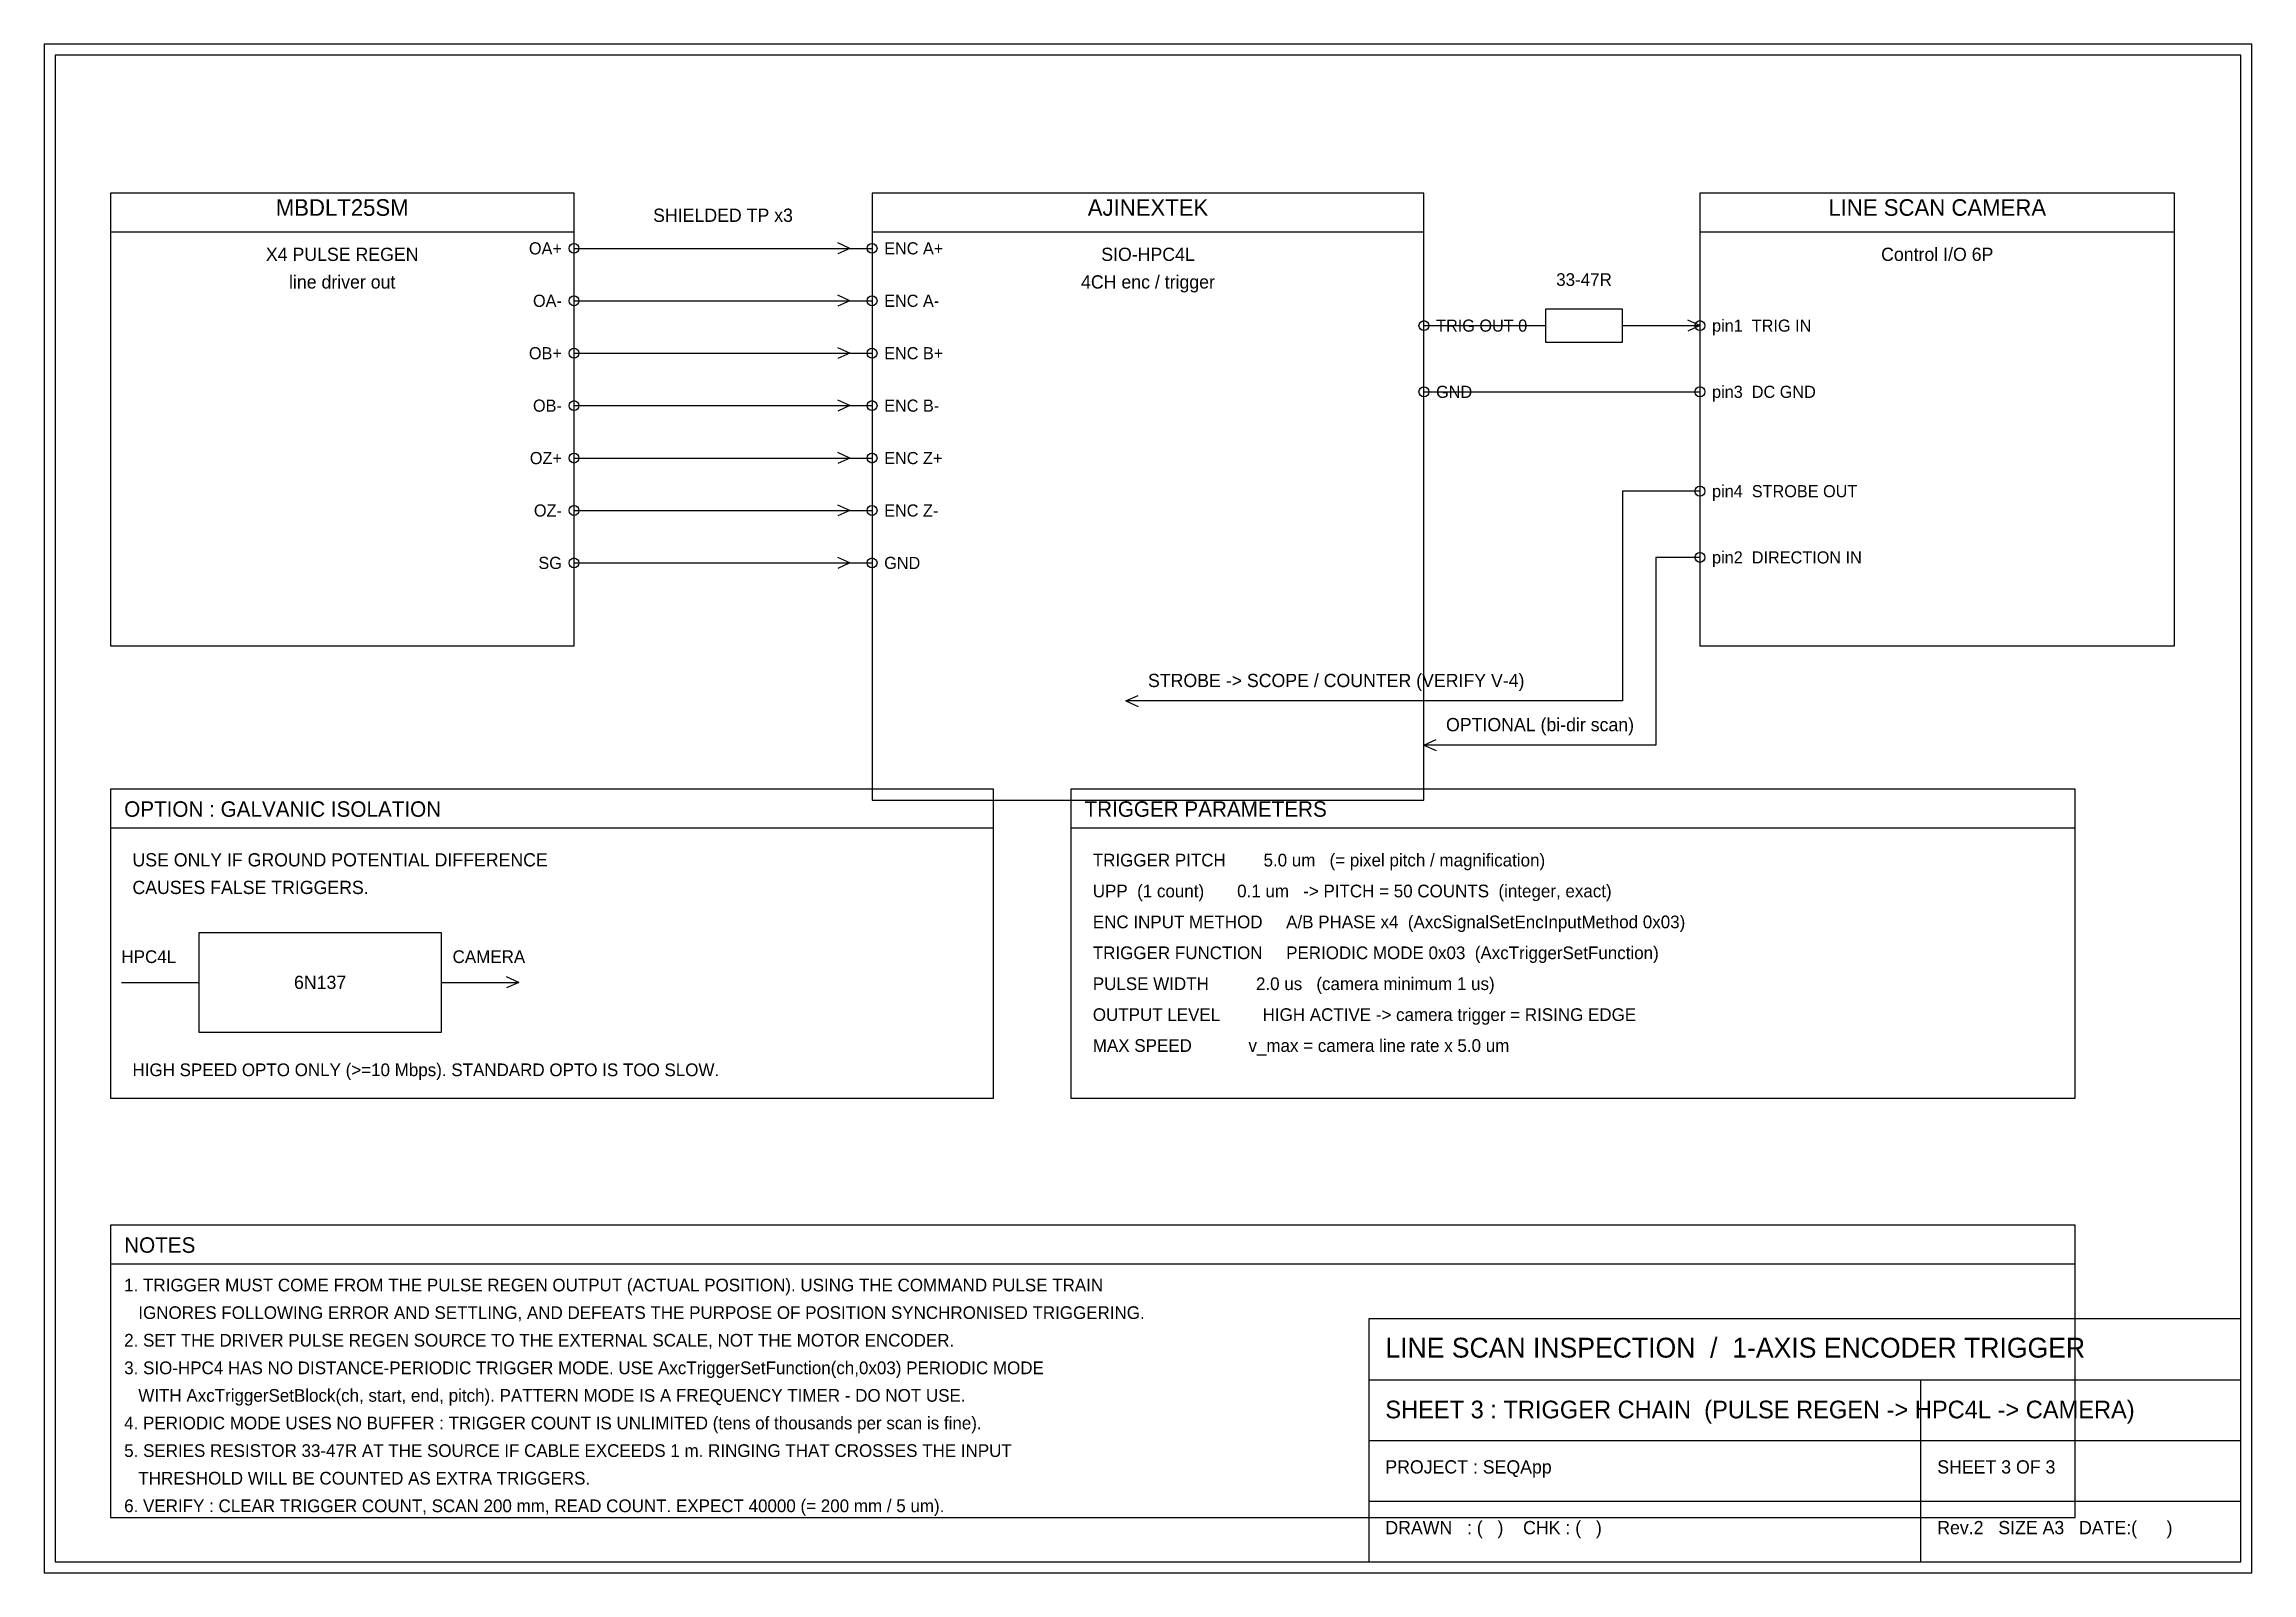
# Model space of a CAD drawing. Header units: millimetres. Extents: x 10 to 410, y 10 to 287.
import ezdxf
from ezdxf.enums import TextEntityAlignment as Align

# ---------------------------------------------------------------- set-up
doc = ezdxf.new("R2010")
doc.units = ezdxf.units.MM
for name, color, linetype in [('BORDER', 7, 'CONTINUOUS'), ('COMPONENT', 5, 'CONTINUOUS'), ('NOTE', 2, 'CONTINUOUS'), ('TERMINAL', 7, 'CONTINUOUS'), ('TEXT', 7, 'CONTINUOUS'), ('TEXT_SMALL', 8, 'CONTINUOUS'), ('TITLE', 7, 'CONTINUOUS'), ('WIRE_DIFF', 4, 'CONTINUOUS'), ('WIRE_SIG', 3, 'CONTINUOUS'), ('WIRE_TRIG', 6, 'CONTINUOUS')]:
    doc.layers.add(name, color=color, linetype=linetype)

msp = doc.modelspace()

# ---------------------------------------------------------------- linework, layer by layer
at = {"layer": 'BORDER'}
for p, q in [((410, 287), (10, 287)), ((10, 287), (10, 10)), ((408, 285), (12, 285)), ((12, 285), (12, 12)), ((408, 12), (408, 285)), ((410, 10), (410, 287)), ((12, 12), (408, 12)), ((10, 10), (410, 10))]:
    msp.add_line(p, q, dxfattribs=at)
at = {"layer": 'COMPONENT'}
for p, q in [((106, 260), (22, 260)), ((22, 260), (22, 178)), ((106, 178), (106, 260)), ((260, 260), (160, 260)), ((160, 260), (160, 150)), ((260, 150), (260, 260)), ((396, 260), (310, 260)), ((310, 260), (310, 178)), ((396, 178), (396, 260)), ((22, 253), (106, 253)), ((160, 253), (260, 253)), ((310, 253), (396, 253)), ((22, 178), (106, 178)), ((310, 178), (396, 178)), ((160, 150), (260, 150)), ((82, 126), (38, 126)), ((38, 126), (38, 108)), ((82, 108), (82, 126)), ((38, 108), (82, 108))]:
    msp.add_line(p, q, dxfattribs=at)
at = {"layer": 'NOTE'}
for p, q in [((182, 152), (22, 152)), ((22, 152), (22, 96)), ((182, 96), (182, 152)), ((378, 152), (196, 152)), ((196, 152), (196, 96)), ((378, 96), (378, 152)), ((22, 145), (182, 145)), ((196, 145), (378, 145)), ((22, 96), (182, 96)), ((196, 96), (378, 96)), ((378, 73), (22, 73)), ((22, 73), (22, 20)), ((378, 20), (378, 73)), ((22, 66), (378, 66)), ((22, 20), (378, 20))]:
    msp.add_line(p, q, dxfattribs=at)
at = {"layer": 'TERMINAL'}
for centre in [(106, 250), (160, 250), (106, 240.5), (160, 240.5), (260, 236), (310, 236), (106, 231), (160, 231), (260, 224), (310, 224), (106, 221.5), (160, 221.5), (106, 212), (160, 212), (310, 206), (106, 202.5), (160, 202.5), (106, 193), (160, 193), (310, 194)]:
    msp.add_circle(centre, 0.9, dxfattribs=at)
at = {"layer": 'TITLE'}
for p, q in [((408, 56), (250, 56)), ((250, 56), (250, 12)), ((408, 12), (408, 56)), ((250, 45), (408, 45)), ((350, 12), (350, 45)), ((250, 34), (408, 34)), ((250, 23), (408, 23)), ((250, 12), (408, 12))]:
    msp.add_line(p, q, dxfattribs=at)
at = {"layer": 'WIRE_DIFF'}
for p, q in [((106, 250), (160, 250)), ((156, 250), (153.8, 250.99)), ((156, 250), (153.8, 249.01)), ((106, 240.5), (160, 240.5)), ((156, 240.5), (153.8, 241.49)), ((156, 240.5), (153.8, 239.51)), ((106, 231), (160, 231)), ((156, 231), (153.8, 231.99)), ((156, 231), (153.8, 230.01)), ((106, 221.5), (160, 221.5)), ((156, 221.5), (153.8, 222.49)), ((156, 221.5), (153.8, 220.51)), ((106, 212), (160, 212)), ((156, 212), (153.8, 212.99)), ((156, 212), (153.8, 211.01)), ((106, 202.5), (160, 202.5)), ((156, 202.5), (153.8, 203.49)), ((156, 202.5), (153.8, 201.51))]:
    msp.add_line(p, q, dxfattribs=at)
at = {"layer": 'WIRE_SIG'}
for p, q in [((260, 224), (310, 224)), ((310, 206), (296, 206)), ((296, 206), (296, 168)), ((106, 193), (160, 193)), ((156, 193), (153.8, 193.99)), ((156, 193), (153.8, 192.01)), ((310, 194), (302, 194)), ((302, 194), (302, 160)), ((206, 168), (208.2, 168.99)), ((296, 168), (206, 168)), ((206, 168), (208.2, 167.01)), ((260, 160), (262.2, 160.99)), ((302, 160), (260, 160)), ((260, 160), (262.2, 159.01))]:
    msp.add_line(p, q, dxfattribs=at)
at = {"layer": 'WIRE_TRIG'}
for p, q in [((260, 236), (282, 236)), ((296, 239), (282, 239)), ((282, 239), (282, 233)), ((296, 233), (296, 239)), ((296, 236), (310, 236)), ((310, 236), (307.8, 236.99)), ((310, 236), (307.8, 235.01)), ((282, 233), (296, 233)), ((24, 117), (38, 117)), ((82, 117), (96, 117)), ((96, 117), (93.8, 117.99)), ((96, 117), (93.8, 116.01))]:
    msp.add_line(p, q, dxfattribs=at)

# ---------------------------------------------------------------- texts
at = {"layer": 'NOTE'}
for s, p in [('OPTION : GALVANIC ISOLATION', (24.5, 147)), ('TRIGGER PARAMETERS', (198.5, 147)), ('NOTES', (24.5, 68))]:
    msp.add_text(s, height=2.8, dxfattribs=at).set_placement(p)
at = {"layer": 'TEXT'}
for s, p in [('MBDLT25SM', (64, 255)), ('AJINEXTEK', (210, 255)), ('LINE SCAN CAMERA', (353, 255))]:
    msp.add_text(s, height=3, dxfattribs=at).set_placement(p, align=Align.BOTTOM_CENTER)
at = {"layer": 'TEXT_SMALL'}
for s, p in [('SHIELDED TP x3', (133, 256)), ('6N137', (60, 117))]:
    msp.add_text(s, height=2.4, dxfattribs=at).set_placement(p, align=Align.MIDDLE_CENTER)
for s, height, p in [('X4 PULSE REGEN', 2.4, (64, 247)), ('SIO-HPC4L', 2.4, (210, 247)), ('Control I/O 6P', 2.4, (353, 247)), ('line driver out', 2.4, (64, 242)), ('4CH enc / trigger', 2.4, (210, 242)), ('33-47R', 2.3, (289, 242.5))]:
    msp.add_text(s, height=height, dxfattribs=at).set_placement(p, align=Align.BOTTOM_CENTER)
for s, p in [('OA+', (103.8, 250)), ('OA-', (103.8, 240.5)), ('OB+', (103.8, 231)), ('OB-', (103.8, 221.5)), ('OZ+', (103.8, 212)), ('OZ-', (103.8, 202.5)), ('SG', (103.8, 193))]:
    msp.add_text(s, height=2.2, dxfattribs=at).set_placement(p, align=Align.MIDDLE_RIGHT)
for s, p in [('ENC A+', (162.2, 250)), ('ENC A-', (162.2, 240.5)), ('TRIG OUT 0', (262.2, 236)), ('pin1  TRIG IN', (312.2, 236)), ('ENC B+', (162.2, 231)), ('GND', (262.2, 224)), ('pin3  DC GND', (312.2, 224)), ('ENC B-', (162.2, 221.5)), ('ENC Z+', (162.2, 212)), ('pin4  STROBE OUT', (312.2, 206)), ('ENC Z-', (162.2, 202.5)), ('GND', (162.2, 193)), ('pin2  DIRECTION IN', (312.2, 194))]:
    msp.add_text(s, height=2.2, dxfattribs=at).set_placement(p, align=Align.MIDDLE_LEFT)
for s, height, p in [('STROBE -> SCOPE / COUNTER (VERIFY V-4)', 2.4, (210, 170.5)), ('OPTIONAL (bi-dir scan)', 2.4, (264, 162.5)), ('USE ONLY IF GROUND POTENTIAL DIFFERENCE', 2.4, (26, 138)), ('TRIGGER PITCH        5.0 um   (= pixel pitch / magnification)', 2.3, (200, 138)), ('CAUSES FALSE TRIGGERS.', 2.4, (26, 133)), ('UPP  (1 count)       0.1 um   -> PITCH = 50 COUNTS  (integer, exact)', 2.3, (200, 132.4)), ('ENC INPUT METHOD     A/B PHASE x4  (AxcSignalSetEncInputMethod 0x03)', 2.3, (200, 126.8)), ('HPC4L', 2.3, (24, 120.5)), ('CAMERA', 2.3, (84, 120.5)), ('TRIGGER FUNCTION     PERIODIC MODE 0x03  (AxcTriggerSetFunction)', 2.3, (200, 121.2)), ('PULSE WIDTH          2.0 us   (camera minimum 1 us)', 2.3, (200, 115.6)), ('OUTPUT LEVEL         HIGH ACTIVE -> camera trigger = RISING EDGE', 2.3, (200, 110)), ('MAX SPEED            v_max = camera line rate x 5.0 um', 2.3, (200, 104.4)), ('HIGH SPEED OPTO ONLY (>=10 Mbps). STANDARD OPTO IS TOO SLOW.', 2.3, (26, 100)), ('1. TRIGGER MUST COME FROM THE PULSE REGEN OUTPUT (ACTUAL POSITION). USING THE COMMAND PULSE TRAIN', 2.3, (24.5, 61)), ('   IGNORES FOLLOWING ERROR AND SETTLING, AND DEFEATS THE PURPOSE OF POSITION SYNCHRONISED TRIGGERING.', 2.3, (24.5, 56)), ('2. SET THE DRIVER PULSE REGEN SOURCE TO THE EXTERNAL SCALE, NOT THE MOTOR ENCODER.', 2.3, (24.5, 51)), ('3. SIO-HPC4 HAS NO DISTANCE-PERIODIC TRIGGER MODE. USE AxcTriggerSetFunction(ch,0x03) PERIODIC MODE', 2.3, (24.5, 46)), ('   WITH AxcTriggerSetBlock(ch, start, end, pitch). PATTERN MODE IS A FREQUENCY TIMER - DO NOT USE.', 2.3, (24.5, 41)), ('4. PERIODIC MODE USES NO BUFFER : TRIGGER COUNT IS UNLIMITED (tens of thousands per scan is fine).', 2.3, (24.5, 36)), ('5. SERIES RESISTOR 33-47R AT THE SOURCE IF CABLE EXCEEDS 1 m. RINGING THAT CROSSES THE INPUT', 2.3, (24.5, 31)), ('   THRESHOLD WILL BE COUNTED AS EXTRA TRIGGERS.', 2.3, (24.5, 26)), ('PROJECT : SEQApp', 2.4, (253, 28)), ('SHEET 3 OF 3', 2.4, (353, 28)), ('6. VERIFY : CLEAR TRIGGER COUNT, SCAN 200 mm, READ COUNT. EXPECT 40000 (= 200 mm / 5 um).', 2.3, (24.5, 21)), ('DRAWN   : (   )    CHK : (   )', 2.4, (253, 17)), ('Rev.2   SIZE A3   DATE:(      )', 2.4, (353, 17))]:
    msp.add_text(s, height=height, dxfattribs=at).set_placement(p)
at = {"layer": 'TITLE'}
for s, height, p in [('LINE SCAN INSPECTION  /  1-AXIS ENCODER TRIGGER', 3.6, (253, 49)), ('SHEET 3 : TRIGGER CHAIN  (PULSE REGEN -> HPC4L -> CAMERA)', 3.2, (253, 38))]:
    msp.add_text(s, height=height, dxfattribs=at).set_placement(p)

doc.saveas('drawing.dxf')
